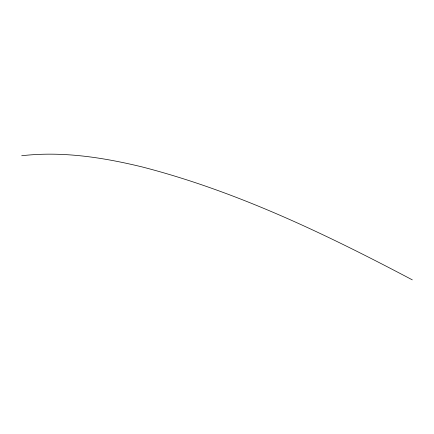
<?xml version="1.0" encoding="UTF-8"?>
<svg xmlns="http://www.w3.org/2000/svg" width="434" height="434" viewBox="0 0 434 434"><rect width="100%" height="100%" fill="white"/><g stroke="black" fill="none" stroke-linecap="round" stroke-linejoin="round"><path stroke-width="0.65" d="M21.7 155.746C62.019 151.065 102.701 157.379 141.869 166.862C236.883 191.318 325.891 234.23 412.3 279.859"/></g></svg>
